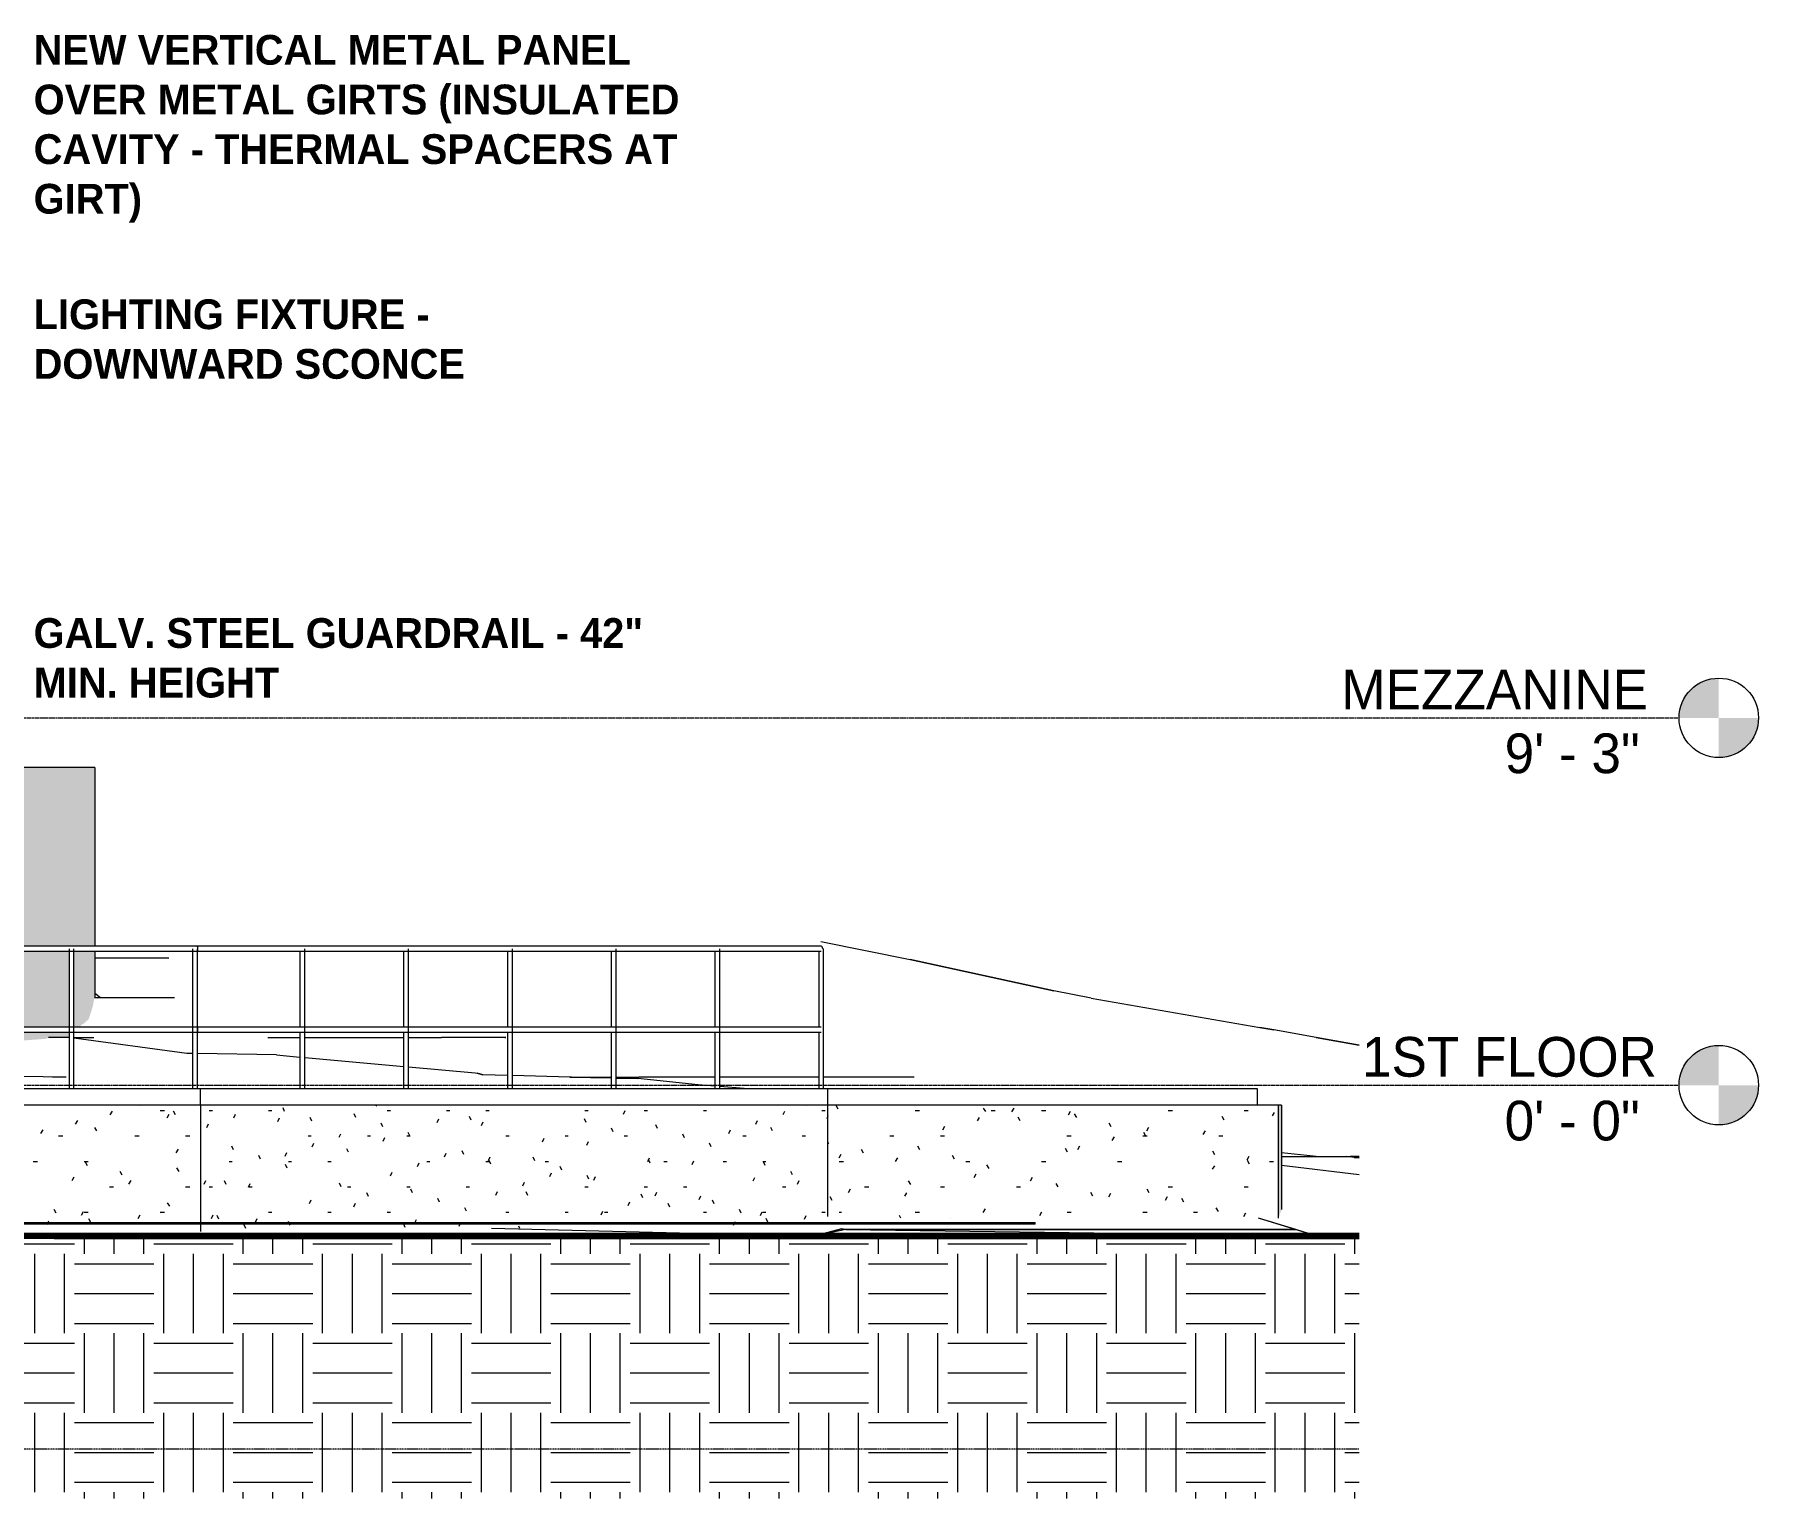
# Model space of a CAD drawing. Header units: inches. Extents: x -4221 to 4009, y -195 to 396.
# Drawn here: x 3487 to 4009, y -125 to 318 of the extents above; entities that cross this region are included whole.
import ezdxf

# ---------------------------------------------------------------- set-up
doc = ezdxf.new("R2010")
doc.units = ezdxf.units.IN
doc.header["$MEASUREMENT"] = 0
doc.linetypes.add('Aligning Line 1_8_', pattern=[0.25, 0.125, -0.125])
doc.linetypes.add('Grid Line 1_2_', pattern=[0.8749999999999999, 0.4999999999999999, -0.125, 0.125, -0.125])
for name, color, linetype, lineweight in [('A-FLOR-HRAL', 11, 'Continuous', 9), ('A-FLOR-LEVL', 51, 'Continuous', 9), ('A-WALL-PATT', 111, 'Continuous', 20), ('C-BLDG-PADS', 91, 'Continuous', 9), ('C-PRKG', 3, 'Continuous', 9), ('C-TOPO', 7, 'Continuous', 9), ('G-ANNO-SYMB', 111, 'Aligning Line 1_8_', 9), ('G-ANNO-TEXT', 231, 'Continuous', 9), ('S-FNDN', 32, 'Continuous', 13)]:
    doc.layers.add(name, color=color, linetype=linetype, lineweight=lineweight)
doc.styles.add('Century Gothic', font='ufonts.com_century-gothic.ttf', dxfattribs={"height": 11.99999999999999})
doc.styles.add('Century Gothic_B', font='GOTHICB.TTF', dxfattribs={"height": 8.999999999999991})
pattern_1 = [(0, (1969.021661959014, 0), (23.897, 7.68), [0.986, -16.937, 0.986, -16.937, -95.59]), (0, (1969.021661959014, 0), (23.897, 7.68), [-35.846, 0.986, -34.86, 0.986, -16.937, -41.82]), (0, (1969.021661959014, 0), (23.897, 7.68), [-89.615, 0.986, -10.963, 0.986, -28.886]), (114.186, (1977.983661959014, 3.84), (-17.12248187480521, 22.76414778652974), [1.203, -20.67, 1.203, -20.67, -116.657]), (114.186, (1977.983661959014, 3.84), (-17.12248187480521, 22.76414778652974), [-43.747, 1.203, -42.544, 1.203, -20.67, -51.038]), (114.186, (1977.983661959014, 3.84), (-17.12248187480521, 22.76414778652974), [-109.366, 1.203, -13.379, 1.203, -35.252]), (245.814, (1980.970661959014, 19.2), (-6.774918093919416, -30.44474729441326), [1.203, -20.66999999999999, 1.203, -20.66999999999999, -116.657]), (245.814, (1980.970661959014, 19.2), (-6.774918093919416, -30.44474729441326), [-43.74699999999999, 1.203, -42.54399999999998, 1.203, -20.66999999999999, -51.03799999999999]), (245.814, (1980.970661959014, 19.2), (-6.774918093919416, -30.44474729441326), [-109.366, 1.203, -13.379, 1.203, -35.25199999999998])]

# ---------------------------------------------------------------- blocks, each defined once
blk = doc.blocks.new('Railing - Lapeyre - 1 1_2_ Post-V25-BUILDING ELEVATION - NORTH')
at = {"layer": 'A-FLOR-HRAL'}
for p, q in [((3929.421884358082, 40.52899057641462), (3929.421884358082, 17.47100942358526)), ((3930.921884358082, -0.999999999999971), (3930.921884358082, 41.25000000000039)), ((3929.421884358082, 16.05728827411662), (3929.421884358082, -0.999999999999971))]:
    blk.add_line(p, q, dxfattribs=at)
blk = doc.blocks.new('Railing - Lapeyre - 1 1_2_ Post-V26-BUILDING ELEVATION - NORTH')
at = {"layer": 'A-FLOR-HRAL'}
for p, q in [((3734.171291465332, 41.25000000000039), (3734.171291465332, -0.999999999999971)), ((3735.671291465332, -0.999999999999971), (3735.671291465332, 41.25000000000039))]:
    blk.add_line(p, q, dxfattribs=at)
blk = doc.blocks.new('Railing - Lapeyre - 1 1_2_ Post-V27-BUILDING ELEVATION - NORTH')
at = {"layer": 'A-FLOR-HRAL'}
for p, q in [((3960.788242073262, 40.52899057641462), (3960.788242073262, 17.47100942358534)), ((3962.009524404941, 41.25000000000043), (3962.288242073258, 41.25000000000043)), ((3962.288242073261, -0.999999999999971), (3962.288242073261, 41.25000000000039)), ((3960.788242073262, 16.05728827411662), (3960.788242073262, -0.999999999999971))]:
    blk.add_line(p, q, dxfattribs=at)
blk = doc.blocks.new('Railing - Railing-1341484-BUILDING ELEVATION - NORTH')
at = {"layer": 'A-FLOR-HRAL'}
for p, q in [((3772.858949272758, 42.00000000000008), (3577.828253654342, 42.00000000000008)), ((3961.538242073259, 42.00000000000008), (3772.858949272758, 42.00000000000008)), ((3577.828253654342, 40.50000000000008), (3772.858949272758, 40.50000000000008)), ((3772.858949272758, 40.50000000000008), (3961.538242073259, 40.50000000000008)), ((3772.858949272758, 17.50000000000011), (3577.828253654342, 17.50000000000011)), ((3577.828253654342, 16.00000000000002), (3772.858949272758, 16.00000000000002)), ((3961.538242073259, 17.50000000000011), (3772.858949272758, 17.50000000000011)), ((3772.858949272758, 16.00000000000002), (3961.538242073259, 16.00000000000002))]:
    blk.add_line(p, q, dxfattribs=at)
blk.add_ellipse((3961.538242073257, 41.24999999999999), major_axis=(7.373396217494059e-15, 0.75), ratio=0.6283764422435828, start_param=4.712388980384699, end_param=6.283185307179602, dxfattribs=at)
for points, knots in [([(3773.12402595754, 41.24999999999999), (3773.123820779471, 41.38089969389917), (3773.105444275659, 41.57697068570311), (3773.048523194602, 41.7864156258625), (3772.993013980803, 41.90698609114593), (3772.939124474357, 41.97012628734397), (3772.893641651567, 41.99570857370215), (3772.870513375412, 42.00000000619409), (3772.858949272754, 41.99999999999999)], [0, 0, 0, 0, 0.1666666666666667, 0.25, 0.3333333333333333, 0.4166666666666666, 0.4583333333333333, 0.5, 0.5, 0.5, 0.5]), ([(3773.12402595754, 16.75), (3773.123820779471, 16.88089969389917), (3773.105444275659, 17.07697068570311), (3773.048523194602, 17.28641562586251), (3772.993013980803, 17.40698609114594), (3772.949902375647, 17.45749824810436), (3772.92755616719, 17.47444436971682)], [0, 0, 0, 0, 0.1666666666666667, 0.25, 0.3333333333333333, 0.4166666666666666, 0.4166666666666666, 0.4166666666666666, 0.4166666666666666]), ([(3772.955466163961, 16.05149493816548), (3772.967885661989, 16.06523474217213), (3773.000848522143, 16.11003597689371), (3773.048543880706, 16.21357813048517), (3773.091136928417, 16.37069134429478), (3773.117982900012, 16.55365649233415), (3773.123923368505, 16.68455015305039), (3773.12402595754, 16.74999999999998)], [0.61862697100193, 0.61862697100193, 0.61862697100193, 0.61862697100193, 0.6666666666666666, 0.75, 0.8333333333333334, 0.9166666666666666, 1, 1, 1, 1])]:
    blk.add_open_spline(points, degree=3, knots=knots, dxfattribs=at)
blk.add_open_spline([(3772.92755616719, 40.52555563028316), (3772.949901808903, 40.54250192533041), (3772.99300831338, 40.59301561842553), (3773.048543880702, 40.71357813048518), (3773.091136928416, 40.87069134429475), (3773.117982900013, 41.05365649233415), (3773.123923368505, 41.18455015305039), (3773.12402595754, 41.24999999999998)], degree=3, dxfattribs=at)
for name, p in [('Railing - Lapeyre - 1 1_2_ Post-V26-BUILDING ELEVATION - NORTH', (-149.276582171708, 0)), ('Railing - Lapeyre - 1 1_2_ Post-V26-BUILDING ELEVATION - NORTH', (-111.9574366287813, 0)), ('Railing - Lapeyre - 1 1_2_ Post-V26-BUILDING ELEVATION - NORTH', (-74.638291085854, 0)), ('Railing - Lapeyre - 1 1_2_ Post-V26-BUILDING ELEVATION - NORTH', (-37.31914554292734, 0)), ('Railing - Lapeyre - 1 1_2_ Post-V26-BUILDING ELEVATION - NORTH', (0, 0)), ('Railing - Lapeyre - 1 1_2_ Post-V26-BUILDING ELEVATION - NORTH', (37.31914554292734, 0)), ('Railing - Lapeyre - 1 1_2_ Post-V25-BUILDING ELEVATION - NORTH', (-125.4654308607171, 0)), ('Railing - Lapeyre - 1 1_2_ Post-V25-BUILDING ELEVATION - NORTH', (-94.09907314553764, 0)), ('Railing - Lapeyre - 1 1_2_ Post-V25-BUILDING ELEVATION - NORTH', (-62.73271543035889, 0)), ('Railing - Lapeyre - 1 1_2_ Post-V25-BUILDING ELEVATION - NORTH', (-31.36635771517944, 0)), ('Railing - Lapeyre - 1 1_2_ Post-V25-BUILDING ELEVATION - NORTH', (0, 0)), ('Railing - Lapeyre - 1 1_2_ Post-V27-BUILDING ELEVATION - NORTH', (0, 0))]:
    blk.add_blockref(name, p)
blk = doc.blocks.new('321723 - Pavement Markings - Parking - Angled - _8X18_ 70º-1523153-BUILDING ELEVATION - NORTH')
at = {"layer": 'C-PRKG'}
for p, q in [((3703.470429579246, -41.52152104151424), (3786.651296386556, -41.52152104151424)), ((3783.324061714264, -41.52152104151424), (3866.504928521574, -41.52152104151424)), ((3783.324061714264, -41.52152104151424), (3783.324061714264, -42.00000000000014)), ((3786.651296386556, -42.00000000000014), (3786.651296386556, -41.52152104151424)), ((3863.177693849282, -41.52152104151424), (3946.358560656593, -41.52152104151424)), ((3863.177693849282, -41.52152104151424), (3863.177693849282, -42.00000000000014)), ((3866.504928521574, -42.00000000000014), (3866.504928521574, -41.52152104151424)), ((3943.0313259843, -41.52152104151424), (4026.21219279161, -41.52152104151424)), ((3943.0313259843, -41.52152104151424), (3943.0313259843, -42.00000000000014)), ((3946.358560656593, -42.00000000000014), (3946.358560656593, -41.52152104151424)), ((4026.21219279161, -42.00000000000014), (4026.21219279161, -41.52152104151424)), ((3786.651296386556, -42.00000000000014), (3703.470429579246, -42.00000000000014)), ((3866.504928521574, -42.00000000000014), (3783.324061714264, -42.00000000000014)), ((3946.358560656593, -42.00000000000014), (3863.177693849282, -42.00000000000014)), ((4026.21219279161, -42.00000000000014), (3943.0313259843, -42.00000000000014))]:
    blk.add_line(p, q, dxfattribs=at)
blk = doc.blocks.new('Level - Level Head - Circle-50818-BUILDING ELEVATION - NORTH')
at = {"layer": 'A-FLOR-LEVL'}
h = blk.add_hatch(color=256, dxfattribs=at)
edge = h.paths.add_edge_path(flags=0)
edge.add_line((4232.885431294734, 3.622640811498824e-14), (4220.885431294734, 3.622640811498824e-14))
edge.add_arc((4232.885431294734, -7.440186050294437e-16), 11.99999999999998, 90.00000000000028, 180.0000000000003, ccw=False)
edge.add_line((4232.885431294734, 11.99999999999999), (4232.885431294734, 3.552713678800501e-14))
h = blk.add_hatch(color=256, dxfattribs=at)
edge = h.paths.add_edge_path(flags=0)
edge.add_line((4232.885431294734, -11.99999999999999), (4232.885431294734, -5.329070518200751e-14))
edge.add_line((4232.885431294734, -5.395683899678257e-14), (4244.885431294734, -5.395683899678257e-14))
edge.add_arc((4232.885431294734, 0), 11.99999999999998, 269.99999999999994, 359.9999999999998, ccw=False)
blk.add_circle((4232.885431294734, 0), 12, dxfattribs=at)

msp = doc.modelspace()

# ---------------------------------------------------------------- hatches: boundary and pattern name
at = {"layer": 'A-WALL-PATT', "lineweight": 9}
h = msp.add_hatch(dxfattribs=at)
h.set_pattern_fill('FP_20', style=0, pattern_type=2)
h.set_pattern_definition([(0, (1267.531661959014, 0), (30.72, 7.68), [1.267, -21.773, 1.267, -21.773, -122.88]), (0, (1267.531661959014, 0), (30.72, 7.68), [-46.08, 1.267, -44.813, 1.267, -21.773, -53.76]), (0, (1267.531661959014, 0), (30.72, 7.68), [-115.2, 1.267, -14.093, 1.267, -37.133]), (120, (1279.051661959014, 3.84), (-22.01107510106448, 22.76430040425796), [1.267, -21.773, 1.267, -21.773, -122.88]), (120, (1279.051661959014, 3.84), (-22.01107510106448, 22.76430040425796), [-46.07999999999998, 1.267, -44.81299999999999, 1.267, -21.773, -53.75999999999998]), (120, (1279.051661959014, 3.84), (-22.01107510106448, 22.76430040425796), [-115.2, 1.267, -14.093, 1.267, -37.13299999999999]), (240, (1282.891661959015, 19.2), (-8.708924898935503, -30.44430040425795), [1.267, -21.773, 1.267, -21.773, -122.88]), (240, (1282.891661959015, 19.2), (-8.708924898935503, -30.44430040425795), [-46.08, 1.267, -44.813, 1.267, -21.773, -53.76]), (240, (1282.891661959015, 19.2), (-8.708924898935503, -30.44430040425795), [-115.2, 1.267, -14.093, 1.267, -37.133])])
h.paths.add_polyline_path([(3537.735276865836, -44.18454368464369), (3537.735276865836, -42.00000000000016), (2976.180915823367, -42.00000000000016), (2976.180915823367, -42.4906139281264), (2982.984157356574, -43.85840053920196), (3082.179934682106, -44.17039429309965), (3537.735061750926, -44.18453985516671)], flags=0)
h.paths.add_polyline_path([(3204.242377882257, -41.52152104151423), (3537.735276865836, -41.52152104151423), (3537.735276865836, -5.999999999999914), (3330.680915613357, -5.999999999999146), (3330.680915613357, -28.00000000000105), (2976.180915823367, -28.00000000000105), (2976.180915823367, -41.52152104151423), (3176.902588716828, -41.52152104151423)], flags=0)
h = msp.add_hatch(dxfattribs=at)
h.set_pattern_fill('FP_21', style=0, pattern_type=2)
h.set_pattern_definition(pattern_1)
h.paths.add_polyline_path([(3537.735276865836, -44.18453985516688), (3539.58618799145, -44.06426056839958), (3546.011719576203, -43.2715399411985), (3550.114948597012, -43.27154096528155), (3550.114948597012, -42.00000000000016), (3537.735276865836, -42.00000000000016), (3537.735276865836, -44.1567140072033)], flags=0)
h.paths.add_polyline_path([(3543.418845436398, -41.52152104151423), (3550.114948597012, -41.52152104151423), (3550.114948597012, -5.999999999999914), (3537.735276865836, -5.999999999999914), (3537.735276865836, -41.52152104151423), (3540.310896701029, -41.52152104151423)], flags=0)
h = msp.add_hatch(dxfattribs=at)
h.set_pattern_fill('FP_21', style=0, pattern_type=2)
h.set_pattern_definition(pattern_1)
h.paths.add_polyline_path([(3628.202147875005, -43.27214592246823), (3720.312729373162, -43.2652992055157), (3720.710581055073, -43.1297480835908), (3722.864006362393, -42.00000000000016), (3550.114948597012, -42.00000000000016), (3550.114948597012, -43.27154096528155), (3628.178281796249, -43.27156044831101)], flags=0)
h.paths.add_polyline_path([(3624.530274263703, -41.52152104151423), (3723.77604039298, -41.52152104151423), (3727.308127469564, -39.66848783331277), (3727.308127469564, -5.999999999999914), (3550.114948597012, -5.999999999998635), (3550.114948597012, -41.52152104151423), (3623.272477571417, -41.52152104151423)], flags=0)
h = msp.add_hatch(dxfattribs=at)
h.set_pattern_fill('FP_22', style=0, pattern_type=2)
h.set_pattern_definition([(0, (1336.532661959015, 0), (30.596, 7.68), [1.262, -21.685, 1.262, -21.685, -122.386]), (0, (1336.532661959015, 0), (30.596, 7.68), [-45.895, 1.262, -44.633, 1.262, -21.685, -53.544]), (0, (1336.532661959015, 0), (30.596, 7.68), [-114.737, 1.262, -14.036, 1.262, -36.983]), (119.9, (1348.006661959015, 3.84), (-21.92245948293185, 22.76386749256838), [1.266, -21.751, 1.266, -21.751, -122.757]), (119.9, (1348.006661959015, 3.84), (-21.92245948293185, 22.76386749256838), [-46.034, 1.266, -44.768, 1.266, -21.751, -53.706]), (119.9, (1348.006661959015, 3.84), (-21.92245948293185, 22.76386749256838), [-115.084, 1.266, -14.079, 1.266, -37.096]), (240.1, (1351.831661959015, 19.2), (-8.673721007678736, -30.44452116360106), [1.266, -21.751, 1.266, -21.751, -122.757]), (240.1, (1351.831661959015, 19.2), (-8.673721007678736, -30.44452116360106), [-46.034, 1.266, -44.768, 1.266, -21.751, -53.706]), (240.1, (1351.831661959015, 19.2), (-8.673721007678736, -30.44452116360106), [-115.084, 1.266, -14.079, 1.266, -37.096])])
h.paths.add_polyline_path([(3863.506420642924, -40.22232799091901), (3863.506420642924, -5.999999999999914), (3727.308127469564, -5.999999999999146), (3727.308127469564, -39.66848256808051), (3733.438111177766, -37.73331921856788), (3749.784686792498, -40.22222568539504), (3854.952188661836, -40.22232410879993)], flags=0)
at = {"layer": 'C-TOPO'}
h = msp.add_hatch(dxfattribs=at)
h.set_pattern_fill('FP_27', color=256, style=0, pattern_type=2)
h.set_pattern_definition([(0, (1267.531661959014, 0), (24, 24), [24, -24]), (0, (1267.531661959014, 9), (24, 24), [24, -24]), (0, (1267.531661959014, 18), (24, 24), [24, -24]), (90, (1270.531661959014, 21), (-24, 24), [24, -24]), (90, (1279.531661959014, 21), (-24, 24), [24, -24]), (90, (1288.531661959014, 21), (-24, 24), [24, -24])])
h.paths.add_polyline_path([(2789.930915823368, -124.9077117258835), (3887.943581055073, -124.9077117258835), (3887.943581055073, -45.59841266273732), (3493.444506430909, -45.59872754018394), (3176.902340159404, -44.54134349193409), (3071.013614249801, -44.39301315674452), (3032.124320221239, -45.59872754018394), (2789.930915823368, -45.59872754018394), (2789.930915823368, -68.52171172588338)], flags=0)
at = {"layer": 'S-FNDN'}
h = msp.add_hatch(color=255, dxfattribs=at)
h.paths.add_polyline_path([(3460.57980788142, 2.95390259767862), (3460.57980788142, 16.00000000000002), (3452.767525813709, 16.00000000000002), (3452.767525813709, 3.072449210588899), (3459.409018555073, 2.971668611228437)], flags=0)
h.paths.add_polyline_path([(3462.07980788142, 4.424776331537713), (3464.280982468822, 7.573696164662379), (3467.179593241392, 12.01145339247401), (3469.861081055073, 12.01866189752567), (3475.232076798727, 12.15132417657301), (3479.957011832083, 12.82723760604858), (3483.90451386657, 13.48296639615512), (3490.999229313435, 14.0256041023072), (3491.832701927584, 14.4012722969056), (3497.898953424347, 14.4012722969056), (3497.898953424347, 16.00000000000002), (3462.07980788142, 16.00000000000002), (3462.07980788142, 9.00903827411659)], flags=0)
h.paths.add_polyline_path([(3499.398953424347, 15.52605890603433), (3499.912891503618, 16.00000000000002), (3499.398953424347, 16.00000000000002)], flags=0)
h.paths.add_polyline_path([(3453.794746026023, 17.50000000000011), (3460.57980788142, 17.50000000000011), (3460.57980788142, 40.50000000000008), (3452.767525813709, 40.50000000000008), (3452.767525813709, 17.50000000000011)], flags=0)
h.paths.add_polyline_path([(3501.074330571661, 17.50000000000011), (3501.631604918041, 18.25317542186775), (3502.275144063149, 18.56946659088143), (3503.83636688757, 19.92648215298871), (3505.027891886078, 23.59340062627976), (3505.564890846659, 26.40127372741707), (3505.748889434017, 26.40127372741707), (3505.748889434017, 40.50000000000008), (3499.398953424347, 40.50000000000008), (3499.398953424347, 17.50000000000011), (3500.459313632799, 17.50000000000011)], flags=0)
h.paths.add_polyline_path([(3497.898953424347, 17.50000000000011), (3497.898953424347, 40.50000000000008), (3462.07980788142, 40.50000000000008), (3462.07980788142, 17.50000000000011), (3497.529858310106, 17.50000000000011)], flags=0)
h.paths.add_polyline_path([(3459.409018555073, 42.00000000000008), (3505.748889434017, 42.00000000000008), (3505.748889434017, 96.00000000000007), (3452.767525813709, 96.00000000000007), (3452.767525813709, 42.00000000000008), (3458.402562406976, 42.00000000000008)], flags=0)
msp.add_hatch(color=255, dxfattribs=at).paths.add_polyline_path([(3863.506420642924, -40.22232799091901), (3864.402464672675, -37.58431644371898), (3864.402464672675, -5.999999999999914), (3863.506420642924, -5.999999999999914), (3863.506420642924, -39.75830357067908)], flags=0)

# ---------------------------------------------------------------- linework, layer by layer
at = {"layer": 'A-FLOR-LEVL', "linetype": 'Grid Line 1_2_'}
for p, q in [((1115.511819404911, 111), (3984.613093253752, 111)), ((1115.511819404911, 0), (3984.613093253752, 0))]:
    msp.add_line(p, q, dxfattribs=at)
at = {"layer": 'C-BLDG-PADS'}
for p, q in [((3330.680915613355, -0.9999999999999998), (3857.070253840009, -0.9999999999999998)), ((3537.558559075982, -1), (3537.558559075982, -6.000000000000026)), ((3727.151368696771, -1), (3727.151368696771, -5.999999999999226)), ((3857.070253840009, -1), (3857.070253840009, -6.000000000000026))]:
    msp.add_line(p, q, dxfattribs=at)
at = {"layer": 'C-TOPO'}
for p, q in [((3725.213038582009, 43.37398357265786), (3752.123291841829, 38.00269603729256)), ((3725.213038582009, 43.37398357265786), (3752.123291841829, 38.00269603729256)), ((3528.034058443391, 38.40127372741707), (3505.748889434017, 38.40127372741707)), ((3528.034058443391, 38.40127372741707), (3526.78792474883, 38.40127372741707)), ((3752.123291841829, 38.00269603729256), (3795.569458834017, 28.54191398620605)), ((3795.569458834017, 28.54191398620605), (3752.123291841829, 38.00269603729256)), ((3529.742432466829, 26.40127372741707), (3505.564820162141, 26.40127372741707)), ((3507.376831880891, 26.40127372741707), (3505.748889434017, 27.69322624448446)), ((3507.376831880891, 26.40127372741707), (3507.25173737786, 26.47745918000328)), ((3529.742432466829, 26.40127372741707), (3529.340791068713, 26.40127372741707)), ((3806.916138521517, 26.28977680206307), (3795.569458834017, 28.54191398620605)), ((3806.916138521517, 26.28977680206307), (3795.569458834017, 28.54191398620605)), ((3806.916138521517, 26.28977680206307), (3857.845826021517, 17.45993757247933)), ((3806.916138521517, 26.28977680206307), (3857.845826021517, 17.45993757247933)), ((3862.119507662142, 16.6893081665039), (3857.845826021517, 17.45993757247933)), ((3857.845826021517, 17.45993757247933), (3862.119507662142, 16.6893081665039)), ((3874.895508638704, 14.4012722969056), (3862.119507662142, 16.6893081665039)), ((3874.895508638704, 14.4012722969056), (3862.119507662142, 16.6893081665039)), ((3497.898953424347, 14.4012722969056), (3491.692405317682, 14.4012722969056)), ((3499.398953424347, 14.4012722969056), (3505.430054537142, 14.4012722969056)), ((3533.532715669953, 9.592457771301353), (3499.398953424347, 14.24744730439639)), ((3533.532715669953, 9.592457771301353), (3499.398953424347, 14.24744730439639)), ((3557.963379732454, 14.4012722969056), (3558.85515116798, 14.4012722969056)), ((3557.963379732454, 14.4012722969056), (3567.693207308753, 14.4012722969056)), ((3569.179911152049, 14.4012722969056), (3599.059565023932, 14.4012722969056)), ((3600.546268867229, 14.4012722969056), (3610.496338716828, 14.4012722969056)), ((3629.954956880892, 14.4012722969056), (3610.496338716828, 14.4012722969056)), ((3629.624637778579, 14.4012722969056), (3629.954956880892, 14.4012722969056)), ((3887.943581055073, 12.06051436980561), (3874.895508638704, 14.4012722969056)), ((3874.895508638704, 14.4012722969056), (3887.943581055073, 12.06051436980561)), ((3535.218098967274, 9.563410618272881), (3533.532715669953, 9.592457771301353)), ((3535.218098967274, 9.563410618272881), (3533.532715669953, 9.592457771301353)), ((3560.601197115267, 9.125939369201658), (3536.718098967274, 9.53755849928467)), ((3560.601197115267, 9.125939369201658), (3536.718098967274, 9.53755849928467)), ((3560.601197115267, 9.125939369201658), (3567.693207308753, 8.485122931936926)), ((3560.601197115267, 9.125939369201658), (3567.693207308753, 8.485122931936926)), ((3569.179911152049, 8.350788062959564), (3599.059565023932, 5.650936706503614)), ((3569.179911152049, 8.350788062959564), (3599.059565023932, 5.650936706503614)), ((3600.546268867229, 5.516601837526081), (3620.665284029328, 3.698697566986169)), ((3600.546268867229, 5.516601837526081), (3620.665284029328, 3.698697566986169)), ((3496.998413912141, 2.401272475719537), (3462.073359765139, 2.931238859287304)), ((3496.998413912141, 2.401272475719537), (3492.903640962087, 2.38943391322519)), ((3496.998413912141, 2.401272475719537), (3493.090032144187, 2.401272475719537)), ((3620.665284029328, 3.698697566986169), (3621.292603365267, 3.631045818328857)), ((3620.665284029328, 3.698697566986169), (3621.292603365267, 3.631045818328857)), ((3621.292603365267, 3.631045818328857), (3623.003540865266, 3.173365473747253)), ((3623.003540865266, 3.173365473747253), (3621.292603365267, 3.631045818328857)), ((3630.42592273911, 2.955742676793875), (3623.003540865266, 3.173365473747253)), ((3630.42592273911, 2.955742676793875), (3623.003540865266, 3.173365473747253)), ((3649.337036959017, 2.401272475719537), (3631.912626582408, 2.91215280845796)), ((3649.337036959017, 2.401272475719537), (3631.912626582408, 2.91215280845796)), ((3649.337036959017, 2.401272475719537), (3661.79228045429, 2.190602731377737)), ((3649.337036959017, 2.401272475719537), (3661.79228045429, 2.190602731377737)), ((3649.761068061714, 2.401272475719537), (3649.337036959017, 2.401272475719537)), ((3649.337036959017, 2.401272475719537), (3661.79228045429, 2.401272475719537)), ((3663.278984297587, 2.401272475719537), (3670.110352388704, 2.401272475719537)), ((3663.278984297587, 2.165456412985946), (3669.844849459017, 2.054400444030847)), ((3663.278984297587, 2.165456412985946), (3669.844849459017, 2.054400444030847)), ((3688.067505709017, 0.09384173154839458), (3669.844849459017, 2.054400444030847)), ((3688.067505709017, 0.09384173154839458), (3669.844849459017, 2.054400444030847)), ((3693.158638169469, 2.401272475719537), (3670.110352388704, 2.401272475719537)), ((3693.158638169469, -0.3060272344023076), (3688.067505709017, 0.09384173154839458)), ((3693.158638169469, -0.3060272344023076), (3688.067505709017, 0.09384173154839458)), ((3724.524995884648, 2.401272475719537), (3694.645342012765, 2.401272475719537)), ((3753.327393404329, 2.401272475719537), (3726.011699727945, 2.401272475719537)), ((3753.327393404329, 2.401272475719537), (3752.411571775011, 2.401272475719537)), ((3701.994300785104, -0.999999999999943), (3694.636757020376, -0.4221220052722571)), ((3701.994300785104, -0.999999999999943), (3694.636757020376, -0.4221220052722571)), ((3864.402464672675, -20.33601904303722), (3875.867432466829, -21.59872770309439)), ((3864.402464672675, -20.33601904303722), (3875.867432466829, -21.59872770309439)), ((3864.402464672675, -21.59872770309439), (3884.192871919954, -21.59872770309439)), ((3864.402464672675, -24.19332292911309), (3887.943581055073, -26.98817235144795)), ((3886.374024263704, -21.85365629196175), (3884.192871919954, -21.59872770309439)), ((3886.374024263704, -21.85365629196175), (3884.192871919954, -21.59872770309439)), ((3884.192871919954, -21.59872770309439), (3885.131470552767, -21.59872770309439)), ((3887.943581055073, -21.59872770309439), (3885.131470552767, -21.59872770309439)), ((3887.943581055073, -21.99652727809675), (3886.374024263704, -21.85365629196175)), ((3886.374024263704, -21.85365629196175), (3887.943581055073, -21.99652727809675)), ((3874.752801603538, -45.49467272354132), (3857.501795795023, -40.22232526587381)), ((3868.722657076204, -43.65173149108895), (3857.501889122982, -40.22234648639539)), ((3536.306031099641, -45.59872627258309), (2976.18091582337, -43.83700277558031)), ((3176.902588716828, -44.54134368896492), (3493.444702974641, -45.59872627258309)), ((3414.713797036631, -45.21629047393798), (3537.067749849642, -45.21629047393798)), ((3414.713797036631, -45.21629047393798), (3537.067749849642, -45.21629047393798)), ((3540.310913912141, -45.59872627258309), (3493.444702974641, -45.59872627258309)), ((3493.782956975227, -45.59872627258309), (3493.444702974641, -45.59872627258309)), ((3536.306031099641, -45.59872627258309), (3536.194394226481, -45.59864798882673)), ((3537.067749849642, -45.21629047393798), (3538.145508638704, -45.1407136917115)), ((3537.067749849642, -45.21629047393798), (3538.145508638704, -45.1407136917115)), ((3538.145508638704, -45.1407136917115), (3542.190674654328, -45.59872627258309)), ((3542.190674654328, -45.59872627258309), (3538.145508638704, -45.1407136917115)), ((3578.104981294954, -45.59872627258309), (3540.310913912141, -45.59872627258309)), ((3578.104981294954, -45.59872627258309), (3790.827027193392, -45.59853744506844)), ((3625.577354596124, -43.20775542713724), (3723.036863366886, -45.59859743932594)), ((3625.600307587503, -43.2083286541455), (3722.998780852762, -45.59859747351171)), ((3732.702027193392, -43.65173149108895), (3723.042754309676, -45.59859743403796)), ((3732.702027193392, -43.65173149108895), (3723.129907129933, -45.59859735580346)), ((3723.845581880892, -45.42977142333975), (3723.641213820012, -45.47797547284764)), ((3723.845581880892, -45.42977142333975), (3723.641213820012, -45.47797547284764)), ((3723.845581880892, -45.42977142333975), (3731.384034029329, -43.45099353790282)), ((3731.384034029329, -43.45099353790282), (3723.845581880892, -45.42977142333975)), ((3732.702027193392, -43.65173149108895), (3731.384034029329, -43.45099353790282)), ((3731.384034029329, -43.45099353790282), (3732.702027193392, -43.65173149108895)), ((3868.722657076204, -43.65173149108895), (3732.702027193392, -43.65173149108895)), ((3732.702027193392, -43.65173149108895), (3868.722657076204, -43.65173149108895)), ((3732.702027193392, -43.65173149108895), (3882.749779434393, -45.5984240775252)), ((3732.702027193392, -43.65173149108895), (3736.83980160694, -43.70830958854193)), ((3801.787720552767, -45.5985345840454), (3790.827027193392, -45.59853744506844)), ((3802.037110201204, -45.5985345840454), (3801.787720552767, -45.5985345840454)), ((3818.931153169953, -45.5985460281372), (3802.037110201204, -45.5985345840454)), ((3818.931153169953, -45.5985460281372), (3825.827271334017, -45.59853172302254)), ((3835.212525240267, -45.59850883483886), (3825.827271334017, -45.59853172302254)), ((3835.212525240267, -45.59850883483886), (3840.047974459017, -45.59849739074706)), ((3840.047974459017, -45.59849739074706), (3845.471192232454, -45.59848880767813)), ((3845.471192232454, -45.59848880767813), (3854.952393404329, -45.59847164154052)), ((3865.203369966829, -45.59845733642569), (3854.952393404329, -45.59847164154052)), ((3865.203369966829, -45.59845733642569), (3871.653443209017, -45.59844589233398)), ((3874.752797080591, -45.49467266486135), (3868.722657076204, -43.65173149108895)), ((3875.775147310579, -45.59843730926521), (3871.653443209017, -45.59844589233398)), ((3887.009766451204, -45.59841442108154), (3875.775147310579, -45.59843730926521)), ((3887.009766451204, -45.59841442108154), (3887.943581055073, -45.59841256473896))]:
    msp.add_line(p, q, dxfattribs=at)
at = {"layer": 'C-TOPO', "lineweight": 140}
for p, q in [((3493.444506430907, -45.59872754018398), (3176.902340159402, -44.54134349193411)), ((3540.310896701028, -45.59872754018398), (3493.444506430907, -45.59872754018398)), ((3578.105137243899, -45.59872754018398), (3540.310896701028, -45.59872754018398)), ((3790.826915925763, -45.59853658623157), (3578.105137243899, -45.59872754018398)), ((3801.787839924817, -45.5985332195059), (3790.826915925763, -45.59853658623157)), ((3802.03735451074, -45.59853315461322), (3801.787839924817, -45.5985332195059)), ((3818.930761288619, -45.59854560962608), (3802.03735451074, -45.59853315461322)), ((3825.827256760092, -45.5985296969775), (3818.930761288619, -45.59854560962608)), ((3835.212481786783, -45.59850804195166), (3825.827256760092, -45.5985296969775)), ((3840.048010811103, -45.59849688467992), (3835.212481786783, -45.59850804195166)), ((3845.471326492366, -45.59848824148292), (3840.048010811103, -45.59849688467992)), ((3854.952188661833, -45.59847313173011), (3845.471326492366, -45.59848824148292)), ((3865.20338834012, -45.59845679428205), (3854.952188661833, -45.59847313173011)), ((3871.653480248864, -45.59844651470065), (3865.20338834012, -45.59845679428205)), ((3875.775217736929, -45.59843994584294), (3871.653480248864, -45.59844651470065)), ((3887.009680221401, -45.59841438552387), (3875.775217736929, -45.59843994584294)), ((3887.94358105507, -45.59841266273721), (3887.009680221401, -45.59841438552387))]:
    msp.add_line(p, q, dxfattribs=at)
at = {"layer": 'G-ANNO-SYMB'}
msp.add_line((1212.215581055073, -109.8612450823514), (3887.94358105507, -109.8612450823514), dxfattribs=at)
at = {"layer": 'S-FNDN'}
for p, q in [((3505.748889434014, 95.99999999999999), (3341.555915613355, 95.99999999999999)), ((3505.748889434014, 95.99999999999999), (3505.748889434014, 41.99859373767345)), ((3505.748889434014, 40.50140626232655), (3505.748889434014, 26.40127372741703)), ((3864.402464672672, -5.999999999999999), (3330.680915613355, -5.999999999999271)), ((3537.735276865833, -41.52152104151425), (3537.735276865833, -6.00000000000001)), ((3727.308127469561, -39.66848783331277), (3727.308127469561, -5.999999999999978)), ((3863.506420642922, -40.222327990919), (3863.506420642922, -5.999999999999999)), ((3864.402464672672, -5.999999999999999), (3864.402464672672, -37.60344819229869)), ((3537.735276865833, -44.18454368464375), (3537.735276865833, -42.00000000000019))]:
    msp.add_line(p, q, dxfattribs=at)

# ---------------------------------------------------------------- block references
at = {"layer": 'A-FLOR-HRAL'}
msp.add_blockref('Railing - Railing-1341484-BUILDING ELEVATION - NORTH', (-236.2723380409855, 0), dxfattribs=at)
at = {"layer": 'A-FLOR-LEVL'}
for p in [(-236.2723380409855, 110.9999999999999), (-236.2723380409855, 0)]:
    msp.add_blockref('Level - Level Head - Circle-50818-BUILDING ELEVATION - NORTH', p, dxfattribs=at)
at = {"layer": 'C-PRKG'}
msp.add_blockref('321723 - Pavement Markings - Parking - Angled - _8X18_ 70º-1523153-BUILDING ELEVATION - NORTH', (-236.2723380409855, 0), dxfattribs=at)

# ---------------------------------------------------------------- texts
at = {"layer": 'A-FLOR-LEVL', "char_height": 11.99999999999999, "attachment_point": 1, "style": 'Century Gothic'}
for s, insert, width in [('MEZZANINE', (3882.516440816943, 125.5629882425901), 109.9889999999999), ('9\' - 3"', (3931.860315572294, 106.2888230642193), 50.90399999999995), ('1ST FLOOR', (3888.752661289384, 14.56298824259019), 102.4139999999999), ('0\' - 0"', (3931.860315572294, -4.711176935780617), 50.90399999999995)]:
    msp.add_mtext(s, dxfattribs=dict(at, insert=insert, width=width))
at = {"layer": 'G-ANNO-TEXT', "char_height": 8.999999999999991, "attachment_point": 1, "style": 'Century Gothic_B'}
for s, insert, width in [('NEW VERTICAL METAL PANEL', (3487.209250784705, 317.3740917499261), 208.7669999999997), ('OVER METAL GIRTS (INSULATED', (3487.209250784705, 302.3740917499262), 224.8259999999997), ('CAVITY - THERMAL SPACERS AT', (3487.209250784705, 287.3740917499262), 228.4619999999997), ('GIRT)', (3487.209250784705, 272.3740917499262), 38.48099999999996), ('LIGHTING FIXTURE -', (3487.209250784705, 237.4654394501288), 140.2889999999998), ('DOWNWARD SCONCE', (3487.209250784705, 222.4654394501288), 164.2259999999998), ('GALV. STEEL GUARDRAIL - 42"', (3487.209250784705, 141.1412923828988), 216.3419999999998), ('MIN. HEIGHT', (3487.209250784705, 126.1412923828988), 91.20299999999989)]:
    msp.add_mtext(s, dxfattribs=dict(at, insert=insert, width=width))

doc.saveas('drawing.dxf')
